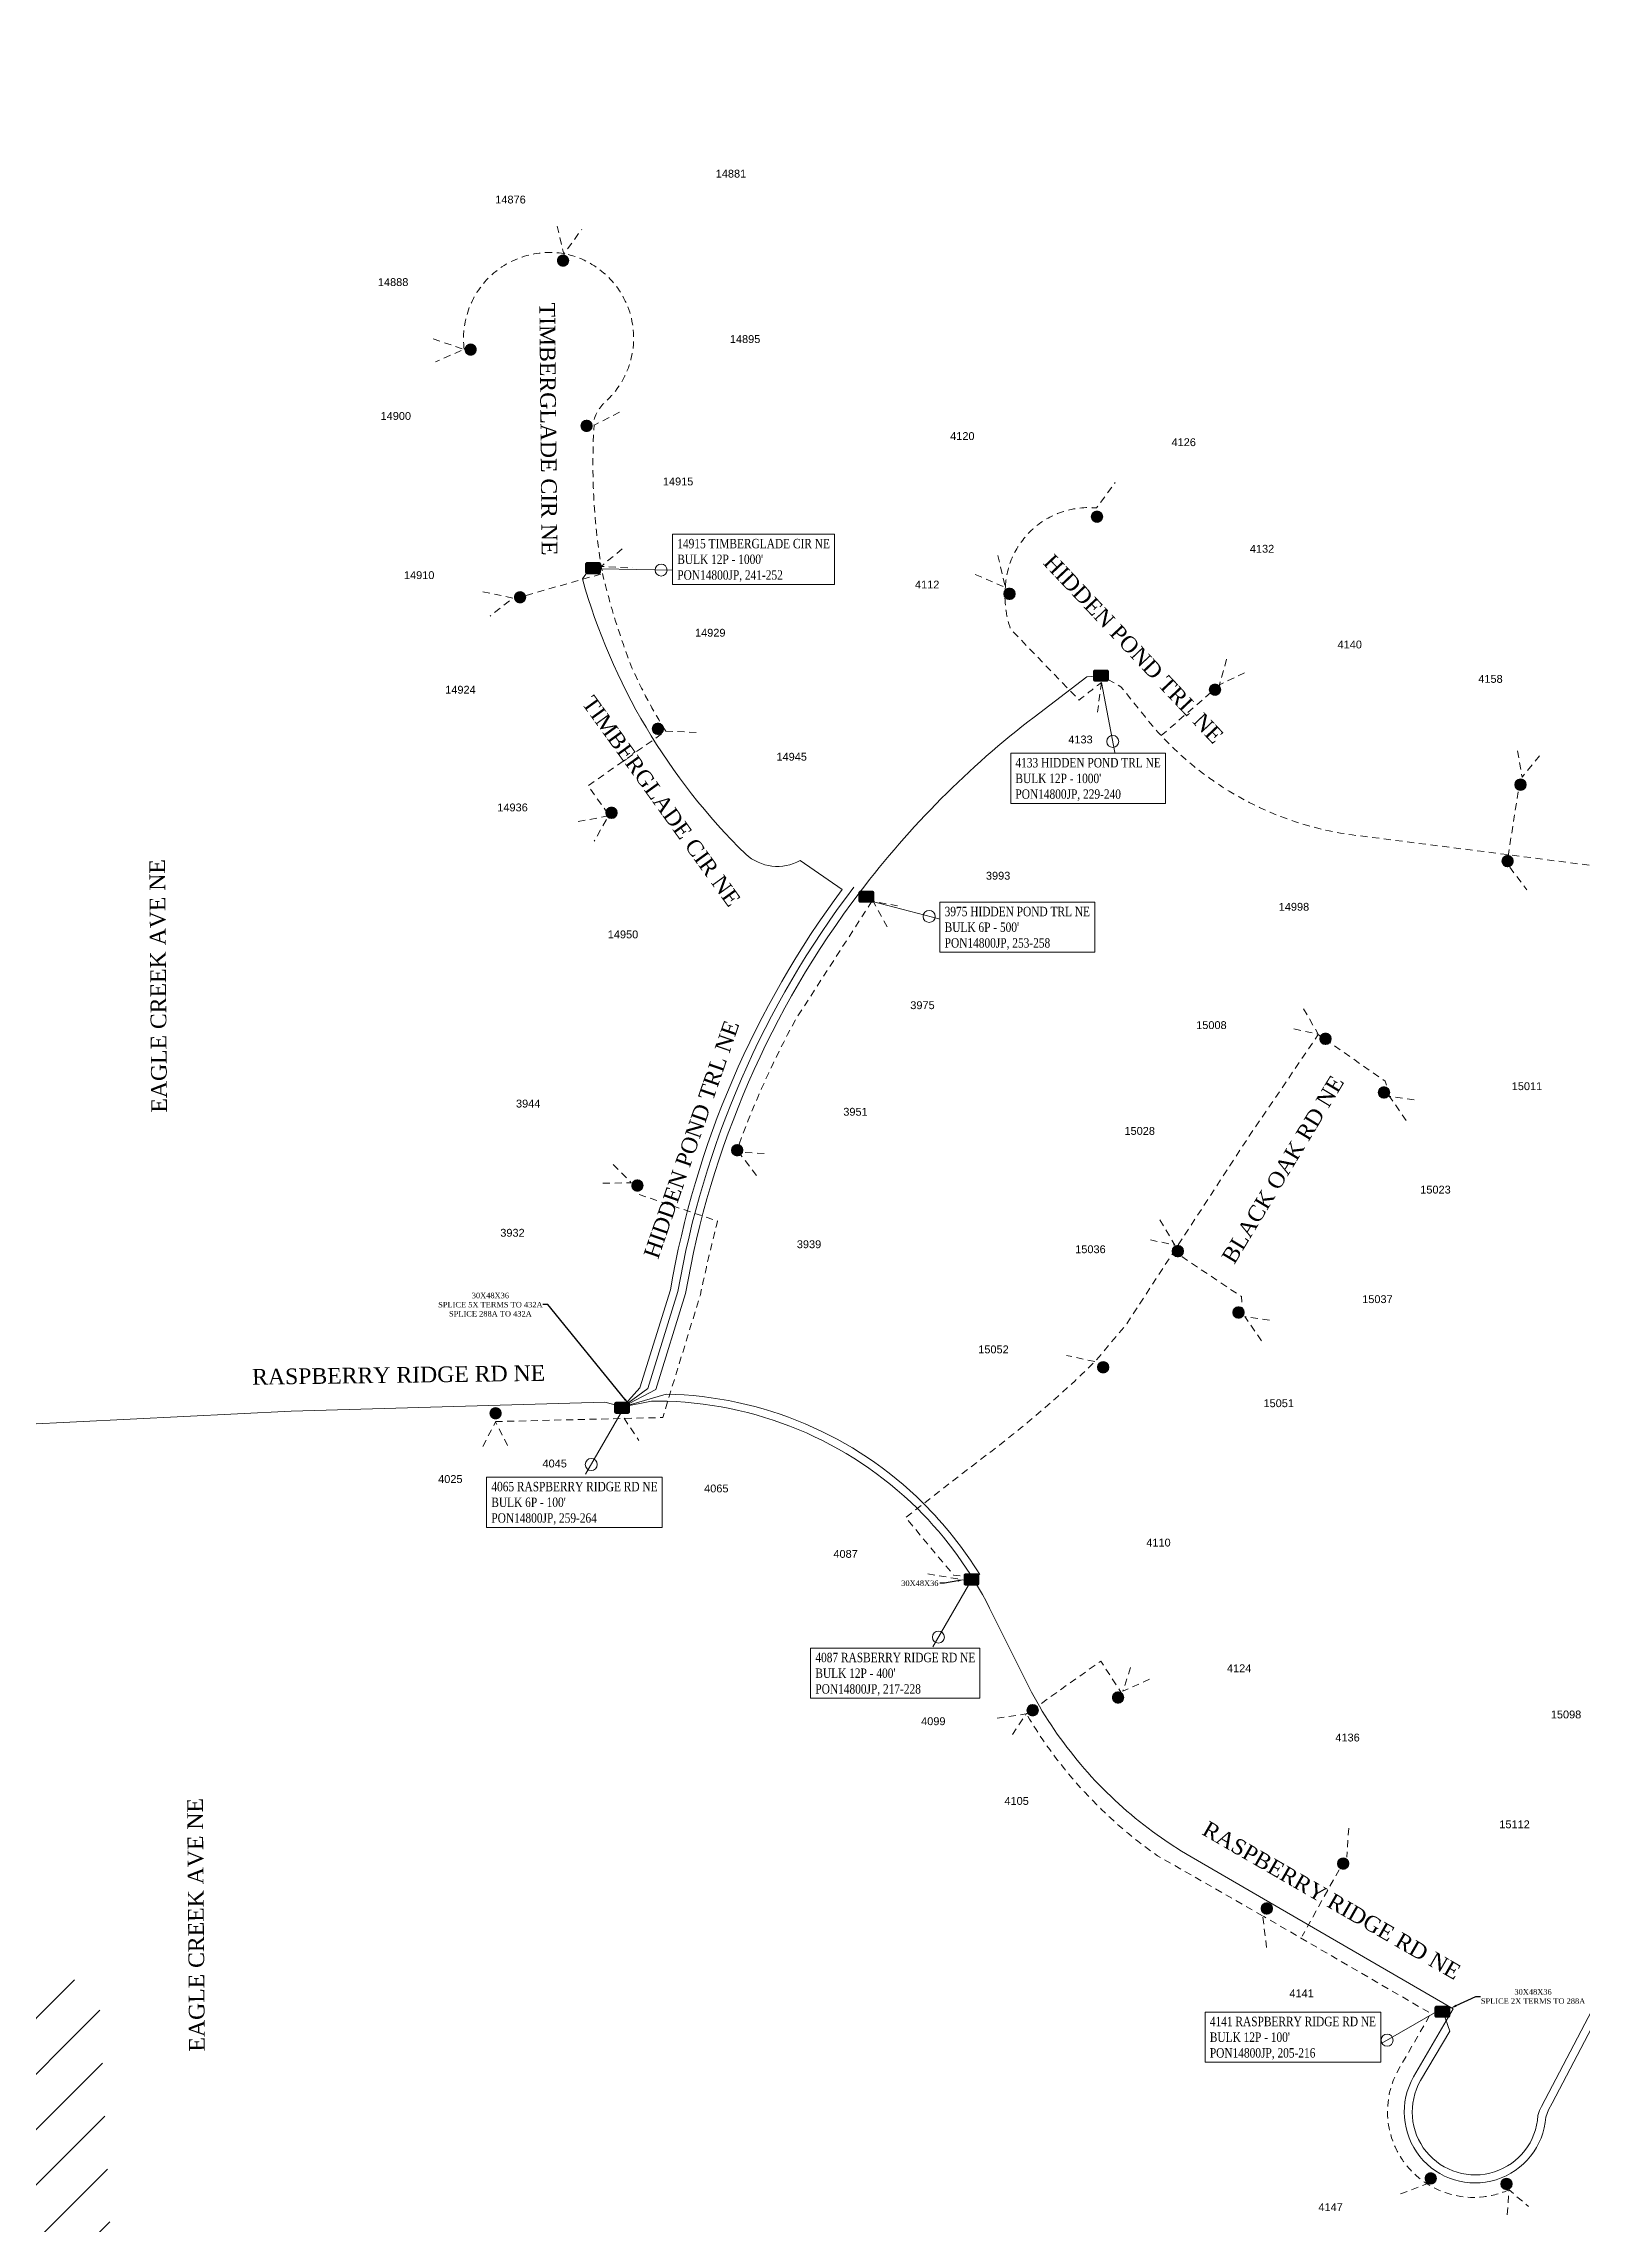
# Model space of a CAD drawing. Header units: feet. Extents: x 865220 to 2781189, y -2240498 to 970979.
# Drawn here: x 2770245 to 2771226, y 959211 to 960601 of the extents above; entities that cross this region are included whole.
import ezdxf
from ezdxf import colors
from ezdxf.entities.mleader import LeaderData, LeaderLine
from ezdxf.enums import TextEntityAlignment as Align
from ezdxf.lldxf.tags import DXFTag
from ezdxf.math import Vec2, Vec3

# ---------------------------------------------------------------- set-up
doc = ezdxf.new("R2010")
doc.units = ezdxf.units.FT
doc.header["$LTSCALE"] = 0.015
doc.header["$MEASUREMENT"] = 0
doc.linetypes.add('DASHED', pattern=[5, 3, -2])
for name, color, linetype in [('288A', 112, '288A'), ('432A', 112, '432A'), ('DETAIL', 7, 'Continuous'), ('DROP BURIED', 7, 'DASHED'), ('NOTES', 7, 'Continuous'), ('Scott County Addresses', 7, 'Continuous'), ('STREET NAME', 7, 'Continuous'), ('TAIL', 1, 'MST'), ('TELEPHONE STRUCT-PROP', 6, 'Continuous'), ('TERMINALS', 7, 'Continuous')]:
    doc.layers.add(name, color=color, linetype=linetype)
doc.layers.add('RUNNING LINE (UNDERGROUND)', color=10, linetype='Continuous', lineweight=40)
doc.styles.add('Dimensions 100', font='arial.ttf')
doc.styles.add('Line', font='txt.shx', dxfattribs={"height": 3})
doc.styles.add('SIMPLEX', font='times.ttf', dxfattribs={"width": 0.8})
doc.styles.get("Standard").update_dxf_attribs({"font": 'times.ttf'})
doc.styles.add('Utilities', font='arial.ttf', dxfattribs={"height": 2.5})
tags = doc.linetypes.add('288A', pattern='A,80,-5,["288A",Line,S=1.5,R=0,X=0,Y=-1.5],-24', length=109).pattern_tags.tags
tags[6] = DXFTag(74, 10)
tags = doc.linetypes.add('432A', pattern='A,80,-5,["432A",Line,S=1.5,R=0,X=0,Y=-1.5],-24', length=109).pattern_tags.tags
tags[6] = DXFTag(74, 10)
tags = doc.linetypes.add('MST', pattern='A,5,-5,5,-5,["TAIL",Line,S=1.5,R=0,X=0,Y=-1.5],-20', length=40).pattern_tags.tags
tags[10] = DXFTag(74, 10)

# ---------------------------------------------------------------- blocks, each defined once
blk = doc.blocks.new('ACMAP_ANN_TEMPLATE_Scott County Address')
at = {"layer": 'Scott County Addresses', "style": 'Dimensions 100'}
blk.add_attdef('ScottCountyAddress', (0, 0), '', height=50, dxfattribs=at)
blk = doc.blocks.new('NEW HH')
at = {"ltscale": 40, "true_color": 0xffffff}
h = blk.add_hatch(color=7, dxfattribs=at)
h.dxf.hatch_style = 1
h.paths.add_polyline_path([(-0.061, -0.031, 0.414214), (-0.046, -0.046), (0.046, -0.046, 0.414214), (0.061, -0.031), (0.061, 0.031, 0.414214), (0.046, 0.046), (-0.046, 0.046, 0.414214), (-0.061, 0.031)])
at = {"layer": 'RUNNING LINE (UNDERGROUND)', "color": 6, "lineweight": 0, "const_width": 0.005, "flags": 128}
blk.add_lwpolyline([(-0.061, 0.031), (-0.061, -0.031, 0.414214), (-0.046, -0.046), (0.046, -0.046, 0.414214), (0.061, -0.031), (0.061, 0.031, 0.414214), (0.046, 0.046), (-0.046, 0.046, 0.414214)], format="xyb", close=True, dxfattribs=at)
at = {"layer": 'TELEPHONE STRUCT-PROP', "color": 18, "true_color": 0x000000, "style": 'Utilities'}
blk.add_text('HH', height=0.05, dxfattribs=at).set_placement((0, 0), align=Align.MIDDLE_CENTER)
blk = doc.blocks.new('TERMINAL')
at = {"lineweight": 5, "ltscale": 0.5, "flags": 128}
blk.add_lwpolyline([(-0.1, -0.6), (-0.1, 44.8)], dxfattribs=at)
at = {"lineweight": 5, "ltscale": 0.5}
blk.add_circle((-0.1, 37.6), 3.83, dxfattribs=at)
blk = doc.blocks.new('Proposed FlowerPot')
at = {"lineweight": 5, "ltscale": 100, "true_color": 0xffffff}
h = blk.add_hatch(color=7, dxfattribs=at)
h.dxf.hatch_style = 1
h.paths.add_polyline_path([(-0.06, 0, 0.414214), (0, -0.06, 0.414214), (0.06, 0, 0.414214), (0, 0.06, 0.414214)])
at = {"lineweight": 5, "ltscale": 100}
blk.add_circle((0, 0), 0.0604, dxfattribs=at)
at = {"layer": 'RUNNING LINE (UNDERGROUND)', "color": 6, "lineweight": 5, "const_width": 0.00907, "flags": 128}
blk.add_lwpolyline([(-0.06, 0, -0.414214), (0, 0.06, -0.414214), (0.06, 0, -0.414214), (0, -0.06, -0.414214), (-0.06, 0)], format="xyb", dxfattribs=at)
at = {"color": 18, "linetype": 'ByBlock', "lineweight": 5, "ltscale": 100, "true_color": 0x000000, "style": 'Dimensions 100'}
blk.add_text('F', height=0.0744, dxfattribs=at).set_placement((-0.029, -0.037))

msp = doc.modelspace()

# ---------------------------------------------------------------- hatches: boundary and pattern name
at = {"layer": 'NOTES', "lineweight": 5, "ltscale": 50}
h = msp.add_hatch(dxfattribs=at)
h.set_pattern_fill('ANSI31', color=1, scale=200)
h.set_pattern_definition([(45, (-77373.197, -38338.257), (-17.67766953, 17.67766953), [])])
edge = h.paths.add_edge_path()
edge.add_arc((-36684104.4, 974184.5), 39453460.3, 359.97783818, 359.97815546)
edge.add_line((2769353.1, 959142.5), (2769353.1, 959142.5))
edge.add_line((2769353.1, 959142.5), (2769353.2, 959362.5))
edge.add_line((2769353.2, 959362.5), (2770280.2, 959367.3))
edge.add_line((2770280.2, 959367.3), (2770301.1, 958927.5))
edge.add_line((2770301.1, 958927.5), (2770012.9, 958926))
edge.add_line((2770012.9, 958926), (2769897.9, 958925.4))
edge.add_line((2769897.9, 958925.4), (2769552.9, 958923.9))
edge.add_line((2769552.9, 958923.9), (2769353, 958924.1))

# ---------------------------------------------------------------- linework, layer by layer
at = {"layer": '432A', "lineweight": 5, "ltscale": 100, "flags": 128}
msp.add_lwpolyline([(2770172.1, 961214.6), (2770163.4, 961208.9), (2770148.5, 961207.7), (2770136.8, 961206.2, 0.163348), (2769922.6, 961083.3), (2769915.7, 961075.2), (2769705.1, 960820.6), (2769698, 960811.7), (2769691.2, 960802.6), (2769684.8, 960793.2), (2769678.7, 960783.6, 0.086934), (2769637.3, 960679.4), (2769633.3, 960658.2), (2769631, 960648.1), (2769628.3, 960638), (2769625.3, 960628), (2769622, 960618.1), (2769618.4, 960608.3), (2769614.4, 960598.7), (2769610, 960589.2), (2769605.4, 960579.8), (2769600.4, 960570.6), (2769595.2, 960561.6), (2769589.9, 960553.3), (2769584.4, 960545.1), (2769578.6, 960537.2), (2769564.7, 960519.4), (2769557.1, 960509.2), (2769549.8, 960498.8), (2769542.7, 960488.2), (2769535.1, 960476.2), (2769527.9, 960464.1), (2769520.9, 960451.8), (2769514.3, 960439.2), (2769508.1, 960426.5), (2769502.2, 960413.6), (2769403, 960189.8), (2769360.5, 960093.8), (2769348.3, 960066), (2769340.6, 960045.4), (2769334.1, 960024.5), (2769328.4, 960000.8), (2769324.2, 959978.9), (2769322.7, 959964.8), (2769321.5, 959952.6), (2769320.8, 959940.5), (2769320.4, 959922.1), (2769320.6, 959897.8, -0.204534), (2769266.8, 959770.5), (2769225.6, 959731, 0.03295), (2769182.2, 959678.4), (2769222, 959660.5, -0.523661), (2769271.4, 959666.4), (2769342.5, 959592.3, 0.205704), (2769493.7, 959528.2), (2769508.7, 959528.3), (2769719.9, 959529.4, 0.24), (2769901.4, 959623), (2769908.1, 959632.9), (2769912.2, 959639.5), (2769917, 959648), (2769921.4, 959655.5, -0.224558), (2770011.6, 959712.7), (2770023.3, 959713.6), (2770046, 959714.2), (2770163.4, 959717.6), (2770403.1, 959729.5), (2770603, 959735.2), (2770614.4, 959732.4)], format="xyb", dxfattribs=at)
at = {"layer": 'DROP BURIED', "lineweight": 5, "ltscale": 100, "flags": 128}
for points in [[(2770572.6, 960484.6), (2770576.8, 960466.7), (2770588.2, 960482.5)], [(2770493.6, 960412.7), (2770513.1, 960406.1), (2770495, 960398.1)], [(2770612.3, 960366), (2770596.5, 960358)], [(2770614, 960278.9), (2770600.5, 960267.8), (2770620.5, 960266.8)], [(2770839, 960262.7), (2770858.2, 960254.3), (2770853.4, 960274.9)], [(2770525.2, 960251.6), (2770544.4, 960247.6), (2770529.8, 960236.1)], [(2770999.2, 960208.6), (2770994.7, 960192.4), (2771010.6, 960199.9)], [(2770919.5, 960193.9), (2770916.9, 960175)], [(2770994.9, 960192.3), (2770955.9, 960158.6)], [(2770641.7, 960162.8), (2770661.4, 960162)], [(2771184.6, 960150.2), (2771187.5, 960133.5), (2771198.6, 960147.1)], [(2771178.6, 960082.9), (2771185, 960124.2)], [(2770586, 960105.2), (2770605.3, 960108.9), (2770596.2, 960092.7)], [(2771179.6, 960076.1), (2771190.6, 960061.7)], [(2770782.8, 960038.1), (2770773.9, 960054.4), (2770791.7, 960051)], [(2771048.2, 959985.9), (2771057.6, 959969.8), (2771039.7, 959973.6)], [(2771103.1, 959930.1), (2771100.3, 959939.7), (2771057.6, 959969.5)], [(2771113.6, 959914.7), (2771103.1, 959930.1), (2771121.3, 959927.5)], [(2770699.6, 959879.7), (2770688.4, 959894.4), (2770706.5, 959893.7)], [(2770601.7, 959874.8), (2770619.8, 959875), (2770607.2, 959887.9)], [(2770956.6, 959851.5), (2770966.1, 959835.4), (2770948.1, 959839.2)], [(2771009.4, 959791.4), (2771008.7, 959802.5), (2770965.7, 959831.3)], [(2771021.4, 959774.4), (2771010.8, 959789.8), (2771029, 959787.2)], [(2770915.2, 959761.2), (2770897.2, 959765)], [(2770615.2, 959725.1), (2770624.7, 959710.8)], [(2770525.2, 959707.1), (2770533.3, 959722.7), (2770541.5, 959706.5)], [(2770932.9, 959548.9), (2770919, 959570.3), (2770871.6, 959536.6)], [(2770950.1, 959558.8), (2770933.1, 959551.1), (2770938.8, 959568.6)], [(2770853, 959533.9), (2770871.5, 959536.6), (2770861.2, 959521.4)], [(2771077, 959463.8), (2771075.8, 959445.3)], [(2771070.9, 959437.4), (2771047.3, 959395)], [(2771022.3, 959407.2), (2771024.7, 959387.3)], [(2771110.1, 959230.8), (2771126.9, 959237.3)], [(2771178, 959217.6), (2771179.2, 959233.4), (2771191.6, 959222.8)]]:
    msp.add_lwpolyline(points, dxfattribs=at)
for points in [[(2770513.3, 960406.1, -0.502539), (2770577, 960467, -0.619609), (2770603.1, 960372.5, 0.177894), (2770595.5, 960358.3)], [(2770552.8, 960249.3), (2770601.5, 960263.2), (2770600.6, 960267.7, -0.055614), (2770596.1, 960357.9)], [(2770858.2, 960255, -0.425577), (2770916.3, 960305), (2770928.2, 960321.3)], [(2770858.2, 960255, 0.105965), (2770861.5, 960227.8), (2770905.2, 960182.6, -0.002952), (2770919.5, 960193.9, 0.002952)], [(2770688.5, 959899.7, -0.036918), (2770724.6, 959979.2), (2770772.9, 960054)], [(2771022.1, 959408), (2770955.1, 959446.3, -0.106882), (2770871.6, 959536.6)]]:
    msp.add_lwpolyline(points, format="xyb", dxfattribs=at)
at = {"layer": 'TAIL', "lineweight": 5, "ltscale": 100, "flags": 128}
for points in [[(2770614.4, 959732.4), (2770625.3, 959744.4), (2770644.7, 959806.9, -0.11787), (2770754.2, 960061.9), (2770727.4, 960080.4, -0.320595), (2770692.7, 960084.4, -0.130898), (2770588.6, 960259.8), (2770593.6, 960266.6)], [(2770614.4, 959732.4), (2770635.5, 959743.4), (2770654.4, 959804.6, -0.12057), (2770765.6, 960060.4, -0.066519), (2770876.5, 960171.8), (2770910.2, 960197.5), (2770919.2, 960198)], [(2770614.4, 959732.4), (2770630.4, 959743.9), (2770649.5, 959805.8, -0.12043), (2770761.6, 960063.4)], [(2770614.4, 959732.4), (2770642.1, 959740.4, -0.192694), (2770805.6, 959671.1, -0.05962), (2770841.9, 959625.4)], [(2771137.2, 959346.7), (2771141.4, 959334.6), (2771122.8, 959303, 1.26343), (2771197.6, 959280.7), (2771198.7, 959283.9), (2771199.9, 959286.6), (2771202.2, 959291), (2771293.7, 959465.6), (2771300.1, 959478.9), (2771306.2, 959492.6), (2771311.6, 959504.9), (2771322.4, 959511.9)]]:
    msp.add_lwpolyline(points, format="xyb", dxfattribs=at)

# ---------------------------------------------------------------- block references
at = {"lineweight": 5}
for name, p, xscale, yscale, zscale in [('Proposed FlowerPot', (2770576.3, 960462.6), 60, 60, 30), ('Proposed FlowerPot', (2770517.4, 960405.9), 60, 60, 30), ('Proposed FlowerPot', (2770591.3, 960357.3), 60, 60, 30), ('Proposed FlowerPot', (2770916.6, 960299.4), 60, 60, 30), ('NEW HH', (2770595.4, 960266.7), 80, 80, 40), ('Proposed FlowerPot', (2770860.8, 960250.3), 60, 60, 30), ('Proposed FlowerPot', (2770548.9, 960248.1), 60, 60, 30), ('NEW HH', (2770919.1, 960198.2), 80, 80, 40), ('Proposed FlowerPot', (2770991.8, 960189.2), 60, 60, 30), ('Proposed FlowerPot', (2770636.8, 960164.3), 60, 60, 30), ('Proposed FlowerPot', (2771186.5, 960128.7), 60, 60, 30), ('Proposed FlowerPot', (2770607.2, 960110.8), 60, 60, 30), ('Proposed FlowerPot', (2771178.3, 960080), 60, 60, 30), ('NEW HH', (2770769.6, 960057.3), 80, 80, 40), ('Proposed FlowerPot', (2771062.2, 959966.8), 60, 60, 30), ('Proposed FlowerPot', (2771099.5, 959932.6), 60, 60, 30), ('Proposed FlowerPot', (2770687.3, 959895.8), 60, 60, 30), ('Proposed FlowerPot', (2770623.7, 959873.3), 60, 60, 30), ('Proposed FlowerPot', (2770968.1, 959831.5), 60, 60, 30), ('Proposed FlowerPot', (2771006.8, 959792.4), 60, 60, 30), ('Proposed FlowerPot', (2770920.5, 959757.5), 60, 60, 30), ('NEW HH', (2770613.9, 959731.7), 80, 80, 40), ('NEW HH', (2770836.6, 959622.3), 80, 80, 40), ('Proposed FlowerPot', (2770930, 959547.1), 60, 60, 30), ('Proposed FlowerPot', (2770875.6, 959539), 60, 60, 30), ('Proposed FlowerPot', (2771073.5, 959441.3), 60, 60, 30), ('Proposed FlowerPot', (2771024.8, 959412.7), 60, 60, 30), ('NEW HH', (2771136.7, 959346.9), 80, 80, 40), ('Proposed FlowerPot', (2771129.3, 959240.7), 60, 60, 30), ('Proposed FlowerPot', (2771177.6, 959237.2), 60, 60, 30)]:
    msp.add_blockref(name, p, dxfattribs=dict(at, xscale=xscale, yscale=yscale, zscale=zscale))
at = {"layer": 'Scott County Addresses', "lineweight": 5, "xscale": 0.1, "yscale": 0.1, "zscale": 0.1}
for p, values in [((2770673.6, 960515.5), {'ScottCountyAddress': '14881'}), ((2770533.1, 960499), {'ScottCountyAddress': '14876'}), ((2770458.3, 960446.4), {'ScottCountyAddress': '14888'}), ((2770682.6, 960410.1), {'ScottCountyAddress': '14895'}), ((2770460, 960361.1), {'ScottCountyAddress': '14900'}), ((2770823, 960348.3), {'ScottCountyAddress': '4120'}), ((2770964.1, 960344.4), {'ScottCountyAddress': '4126'}), ((2770639.9, 960319.4), {'ScottCountyAddress': '14915'}), ((2771014, 960276.5), {'ScottCountyAddress': '4132'}), ((2770474.9, 960259.7), {'ScottCountyAddress': '14910'}), ((2770800.6, 960253.7), {'ScottCountyAddress': '4112'}), ((2770660.4, 960223), {'ScottCountyAddress': '14929'}), ((2771069.9, 960215.5), {'ScottCountyAddress': '4140'}), ((2771159.6, 960193.6), {'ScottCountyAddress': '4158'}), ((2770501.2, 960186.7), {'ScottCountyAddress': '14924'}), ((2770898.3, 960155), {'ScottCountyAddress': '4133'}), ((2770712.3, 960144), {'ScottCountyAddress': '14945'}), ((2770534.4, 960111.7), {'ScottCountyAddress': '14936'}), ((2770845.8, 960068.2), {'ScottCountyAddress': '3993'}), ((2771032.4, 960048.4), {'ScottCountyAddress': '14998'}), ((2770604.8, 960030.8), {'ScottCountyAddress': '14950'}), ((2770797.6, 959985.7), {'ScottCountyAddress': '3975'}), ((2770979.8, 959973), {'ScottCountyAddress': '15008'}), ((2771180.9, 959934.1), {'ScottCountyAddress': '15011'}), ((2770546.3, 959923), {'ScottCountyAddress': '3944'}), ((2770754.9, 959917.8), {'ScottCountyAddress': '3951'}), ((2770934.1, 959905.6), {'ScottCountyAddress': '15028'}), ((2771122.6, 959868.2), {'ScottCountyAddress': '15023'}), ((2770536.3, 959840.7), {'ScottCountyAddress': '3932'}), ((2770725.3, 959833.4), {'ScottCountyAddress': '3939'}), ((2770902.7, 959830.2), {'ScottCountyAddress': '15036'}), ((2771085.6, 959798.4), {'ScottCountyAddress': '15037'}), ((2770840.9, 959766.4), {'ScottCountyAddress': '15052'}), ((2771022.7, 959732.1), {'ScottCountyAddress': '15051'}), ((2770563.2, 959693.7), {'ScottCountyAddress': '4045'}), ((2770496.7, 959683.8), {'ScottCountyAddress': '4025'}), ((2770666.2, 959677.8), {'ScottCountyAddress': '4065'}), ((2770948, 959643.3), {'ScottCountyAddress': '4110'}), ((2770748.6, 959636.1), {'ScottCountyAddress': '4087'}), ((2770999.4, 959563.2), {'ScottCountyAddress': '4124'}), ((2770804.5, 959529.5), {'ScottCountyAddress': '4099'}), ((2771205.8, 959533.8), {'ScottCountyAddress': '15098'}), ((2771068.5, 959519.1), {'ScottCountyAddress': '4136'}), ((2770857.6, 959478.7), {'ScottCountyAddress': '4105'}), ((2771173, 959463.8), {'ScottCountyAddress': '15112'}), ((2771039.2, 959356.1), {'ScottCountyAddress': '4141'}), ((2771057.7, 959219.9), {'ScottCountyAddress': '4147'})]:
    msp.add_blockref('ACMAP_ANN_TEMPLATE_Scott County Address', p, dxfattribs=at).add_auto_attribs(values)
at = {"layer": 'TERMINALS', "lineweight": 5, "ltscale": 0.5, "xscale": -1}
for p, rotation in [((2770601.2, 960266.3), 268.8829923911584), ((2770919.7, 960193.2), 190.7254634400303), ((2770773.3, 960054.4), 255.2724931280286), ((2770834.4, 959618.1), 150), ((2771134.1, 959347.5), 120)]:
    msp.add_blockref('TERMINAL', p, dxfattribs=dict(at, rotation=rotation))

# ---------------------------------------------------------------- texts
at = {"layer": 'STREET NAME', "lineweight": 5, "ltscale": 40, "char_height": 10, "attachment_point": 1}
for s, insert, rotation in [('TIMBERGLADE CIR NE', (2770571.2, 960435.9), 270.5364), ('HIDDEN POND TRL NE', (2770889, 960276.5), 313.3384), ('TIMBERGLADE CIR NE', (2770595.9, 960186.5), 305.8092), ('EAGLE CREEK AVE NE', (2770313.9, 959919.7), 90.451), ('HIDDEN POND TRL NE', (2770627.4, 959829.2), 70.9277), ('BLACK OAK RD NE', (2770995.5, 959827.8), 58.898), ('EAGLE CREEK AVE NE', (2770338, 959321.5), 90.451), ('RASPBERRY RIDGE RD NE', (2770987.8, 959468.9), 329.9993)]:
    msp.add_mtext(s, dxfattribs=dict(at, insert=insert, rotation=rotation))

# ---------------------------------------------------------------- next in the draw order: texts
at = {"layer": 'TERMINALS', "lineweight": 5, "ltscale": 0.5, "char_height": 6, "attachment_point": 1, "style": 'SIMPLEX', "bg_fill": 19, "box_fill_scale": 1.5, "bg_fill_color": 256, "bg_fill_transparency": 0}
for s, insert in [("14915 TIMBERGLADE CIR NE\\PBULK 12P - 1000'\\PPON14800JP, 241-252", (2770649.1, 960285.3)), ("4133 HIDDEN POND TRL NE\\PBULK 12P - 1000'\\PPON14800JP, 229-240", (2770864.6, 960145.7)), ("3975 HIDDEN POND TRL NE\\PBULK 6P - 500'\\PPON14800JP, 253-258", (2770819.5, 960050.9)), ("4087 RASBERRY RIDGE RD NE\\PBULK 12P - 400'\\PPON14800JP, 217-228", (2770737.1, 959575.6)), ("4141 RASPBERRY RIDGE RD NE\\PBULK 12P - 100'\\PPON14800JP, 205-216", (2770988.5, 959343.7))]:
    msp.add_mtext(s, dxfattribs=dict(at, insert=insert))

# ---------------------------------------------------------------- next in the draw order: linework, layer by layer
at = {"layer": '288A', "lineweight": 5, "ltscale": 100, "flags": 128}
msp.add_lwpolyline([(2770614.4, 959732.4), (2770632.7, 959736), (2770636.9, 959736, -0.195305), (2770802.1, 959667.5, -0.082184), (2770848.1, 959604), (2770870.5, 959558.9), (2770874.8, 959550.5), (2770879.9, 959541.5, 0.104255), (2770954.9, 959459.6), (2770962.6, 959454.2), (2770970.5, 959449.2), (2770976.6, 959445.6), (2771026.7, 959416.5), (2771143.5, 959348.7), (2771118.4, 959305.5, 1.253655), (2771202.6, 959279.7), (2771203.4, 959282.1), (2771204.4, 959284.5), (2771206.6, 959288.7), (2771298.2, 959463.3), (2771304.7, 959476.8), (2771310.8, 959490.6), (2771316.3, 959503.2), (2771319.8, 959514.1), (2771405.1, 959757.6), (2771433.6, 959838.8), (2771462, 959920), (2771490.5, 960001.1), (2771547.4, 960163.4, -0.4068), (2771718.3, 960243), (2771812.1, 960210.1), (2771914.5, 960174.2, -0.226324), (2771932.9, 960156), (2771983.2, 960140.4), (2771975, 960111.8), (2771977, 960096.5)], format="xyb", dxfattribs=at)
at = {"layer": 'DROP BURIED', "lineweight": 5, "ltscale": 100, "flags": 128}
for points in [[(2770605.1, 960110), (2770592.2, 960127.9), (2770641.7, 960162.8, -0.034371), (2770620.2, 960203.2, -0.035312), (2770601.5, 960263.2)], [(2770923.6, 960195.7), (2770931.8, 960191.1), (2770947.4, 960171.7, 0.196035), (2771081.7, 960096.4), (2771178.5, 960084.1), (2771262.5, 960073.2), (2771319.4, 960062.1), (2771355.4, 960050.9), (2771371.4, 960099.1)]]:
    msp.add_lwpolyline(points, format="xyb", dxfattribs=at)

# ---------------------------------------------------------------- next in the draw order: leaders
at = {"layer": 'DETAIL', "lineweight": 5, "ltscale": 5}
ml = msp.add_multileader_mtext('Standard', dxfattribs=at)
ml.set_content('30X48X36\\PSPLICE 5X TERMS TO 432A\\PSPLICE 288A TO 432A', color=256)
ml.set_leader_properties()
ml.build(insert=Vec2(0, 0))
ml.multileader.update_dxf_attribs({"has_text_frame": 1, "text_left_attachment_type": 2, "text_right_attachment_type": 2, "dogleg_length": 3})
ctx = ml.context
ctx.base_point, ctx.char_height, ctx.landing_gap_size, ctx.plane_origin = Vec3(2770496.5, 959797.4), 3.5, 1.5, Vec3(2770700.6, 959774.2)
ctx.left_attachment, ctx.right_attachment, ctx.text_align_type = 2, 2, 1
notes = []
notes.append((ctx, [(0, (1, 1, 0), (2770566.5, 959797.4), (-1, 0), 3, [(0, [(2770618.2, 959734.1)], 0, [])])]))
ctx.mtext.insert, ctx.mtext.alignment, ctx.mtext.flow_direction = Vec3(2770530, 959805), 2, 5
ctx.mtext.has_bg_fill, ctx.mtext.bg_color, ctx.mtext.bg_scale_factor, ctx.mtext.bg_transparency, ctx.mtext.use_window_bg_color = 1, -1027028792, 1.5, 0, 1
ml = msp.add_multileader_mtext('Standard', dxfattribs=at)
ml.set_content('30X48X36', color=256)
ml.set_leader_properties()
ml.build(insert=Vec2(0, 0))
ml.multileader.update_dxf_attribs({"has_text_frame": 1, "text_left_attachment_type": 2, "text_right_attachment_type": 2, "dogleg_length": 3})
ctx = ml.context
ctx.base_point, ctx.char_height, ctx.landing_gap_size, ctx.plane_origin = Vec3(2770790.9, 959619.9), 3.5, 1.5, Vec3(2770849.1, 959648.8)
ctx.left_attachment, ctx.right_attachment, ctx.text_align_type = 2, 2, 1
notes.append((ctx, [(0, (1, 1, 0), (2770819.4, 959619.9), (-1, 0), 3, [(0, [(2770831.8, 959622.3)], 0, [])])]))
ctx.mtext.insert, ctx.mtext.alignment, ctx.mtext.flow_direction = Vec3(2770803.7, 959621.7), 2, 5
ctx.mtext.has_bg_fill, ctx.mtext.bg_color, ctx.mtext.bg_scale_factor, ctx.mtext.bg_transparency, ctx.mtext.use_window_bg_color = 1, -1027028792, 1.5, 0, 1
ml = msp.add_multileader_mtext('Standard', dxfattribs=at)
ml.set_content('30X48X36\\PSPLICE 2X TERMS TO 288A', color=256)
ml.set_leader_properties()
ml.build(insert=Vec2(0, 0))
ml.multileader.update_dxf_attribs({"has_text_frame": 1, "text_left_attachment_type": 2, "text_right_attachment_type": 2, "dogleg_length": 3})
ctx = ml.context
ctx.base_point, ctx.char_height, ctx.landing_gap_size, ctx.plane_origin = Vec3(2771161, 959356.6), 3.5, 1.5, Vec3(2771224.4, 959389.2)
ctx.left_attachment, ctx.right_attachment, ctx.text_align_type = 2, 2, 1
notes.append((ctx, [(1, (1, 1, 0), (2771158, 959356.6), (1, 0), 3, [(0, [(2771141.9, 959349.1)], 0, [])])]))
ctx.mtext.insert, ctx.mtext.alignment, ctx.mtext.flow_direction = Vec3(2771194.5, 959361.3), 2, 5
ctx.mtext.has_bg_fill, ctx.mtext.bg_color, ctx.mtext.bg_scale_factor, ctx.mtext.bg_transparency, ctx.mtext.use_window_bg_color = 1, -1027028792, 1.5, 0, 1
for ctx, leaders in notes:
    for number, flags, end, landing, length, lines in leaders:
        leader = LeaderData()
        leader.index, (leader.has_last_leader_line, leader.has_dogleg_vector, leader.attachment_direction) = number, flags
        leader.last_leader_point, leader.dogleg_vector, leader.dogleg_length = Vec3(end), Vec3(landing), length
        for number, points, colour, breaks in lines:
            line = LeaderLine()
            line.index, line.vertices, line.color, line.breaks = number, Vec3.list(points), colors.encode_raw_color(colour), breaks
            leader.lines.append(line)
        ctx.leaders.append(leader)

# ---------------------------------------------------------------- next in the draw order: linework, layer by layer
at = {"layer": 'DROP BURIED', "lineweight": 5, "ltscale": 100, "flags": 128}
for points in [[(2770836.9, 959623.6), (2770825.2, 959625.1), (2770794.6, 959661.8), (2770845.2, 959700.9, 0.03331), (2770915.1, 959760.9), (2770935.2, 959784.7), (2771012.6, 959903.3), (2771057.6, 959969.5)], [(2770533.2, 959722.9), (2770639.8, 959725.5), (2770663.8, 959803.6, -0.011642), (2770674.8, 959850.7), (2770624.6, 959867.6), (2770620.4, 959873.6)], [(2771179.2, 959233.5, -0.703239), (2771107.3, 959307.4), (2771129.3, 959345.8), (2771022.7, 959407.7)]]:
    msp.add_lwpolyline(points, format="xyb", dxfattribs=at)
msp.add_lwpolyline([(2770808.7, 959625.9), (2770832.6, 959621.9)], dxfattribs=at)

# ---------------------------------------------------------------- next in the draw order: block references
at = {"lineweight": 5, "xscale": 60, "yscale": 60, "zscale": 30}
msp.add_blockref('Proposed FlowerPot', (2770533.3, 959728.2), dxfattribs=at)
at = {"layer": 'TERMINALS', "lineweight": 5, "ltscale": 0.5, "xscale": -1, "rotation": 150}
msp.add_blockref('TERMINAL', (2770613.2, 959728.1), dxfattribs=at)

# ---------------------------------------------------------------- next in the draw order: texts
at = {"layer": 'STREET NAME', "lineweight": 5, "ltscale": 40, "insert": (2770378.1, 959756.4), "char_height": 10, "attachment_point": 1, "rotation": 0.7647}
msp.add_mtext('RASPBERRY RIDGE RD NE', dxfattribs=at)

# ---------------------------------------------------------------- next in the draw order: texts
at = {"layer": 'TERMINALS', "lineweight": 5, "ltscale": 0.5, "insert": (2770530.6, 959684.5), "char_height": 6, "attachment_point": 1, "style": 'SIMPLEX', "bg_fill": 19, "box_fill_scale": 1.5, "bg_fill_color": 256, "bg_fill_transparency": 0}
msp.add_mtext("4065 RASPBERRY RIDGE RD NE\\PBULK 6P - 100'\\PPON14800JP, 259-264", dxfattribs=at)

doc.saveas('drawing.dxf')
